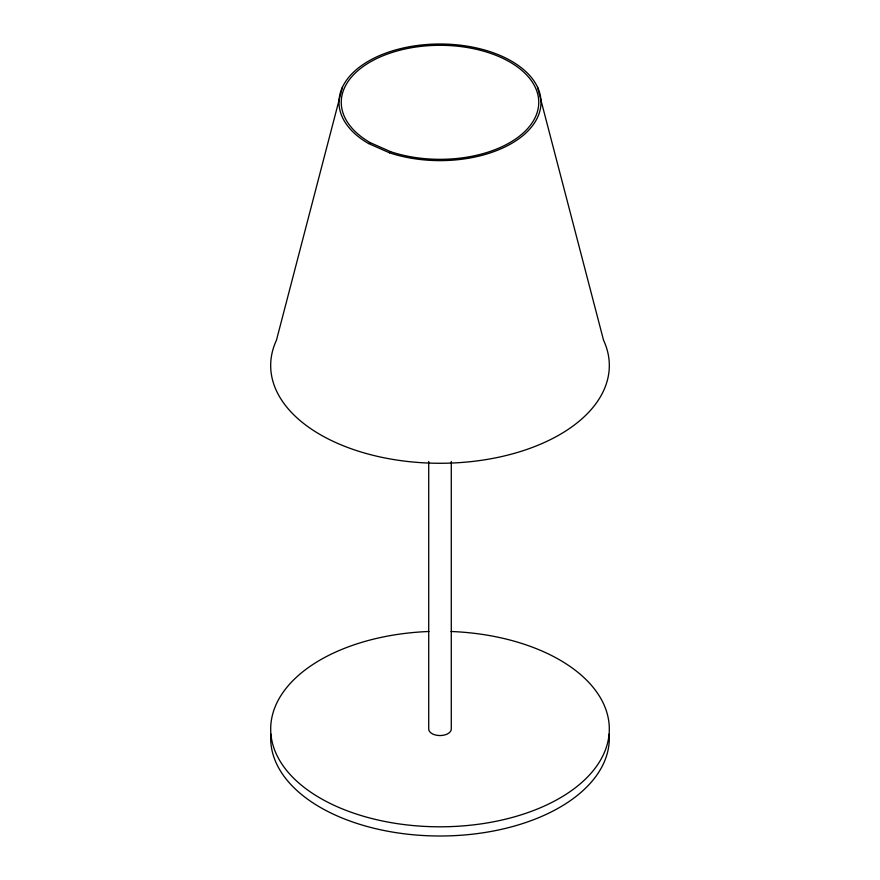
<?xml version="1.0" encoding="UTF-8"?>
<svg xmlns="http://www.w3.org/2000/svg" width="880" height="880" viewBox="0 0 880 880"><rect width="100%" height="100%" fill="white"/><g stroke="black" fill="none" stroke-linecap="round" stroke-linejoin="round"><path stroke-width="1.32" d="M342.441 87.219L276.452 340.219A169.312 97.757 0 0 0 440 463.276A169.312 97.757 0 0 0 603.548 340.219L537.559 87.219M389.499 152.812L390.632 151.69A98.747 57.013 0 0 0 538.373 107.283A98.747 57.013 0 0 0 406.23 48.741A98.747 57.013 0 0 0 370.172 142.626L368.577 143.55L389.499 152.812A101.002 58.311 0 0 0 540.617 107.393A101.002 58.311 0 0 0 405.46 47.52A101.002 58.311 0 0 0 368.577 143.55M370.172 142.626L390.632 151.69M451.286 461.472L451.286 729.047A11.286 6.512 0 0 1 440 735.559A11.286 6.512 0 0 1 428.714 729.047L428.714 461.472M451.022 631.499A169.312 97.757 0 0 1 584.76 779.746A169.312 97.757 0 0 1 295.24 779.746A169.312 97.757 0 0 1 428.978 631.499M609.169 734.239A169.312 97.757 0 0 1 440 836A169.312 97.757 0 0 1 270.831 734.239"/></g></svg>
